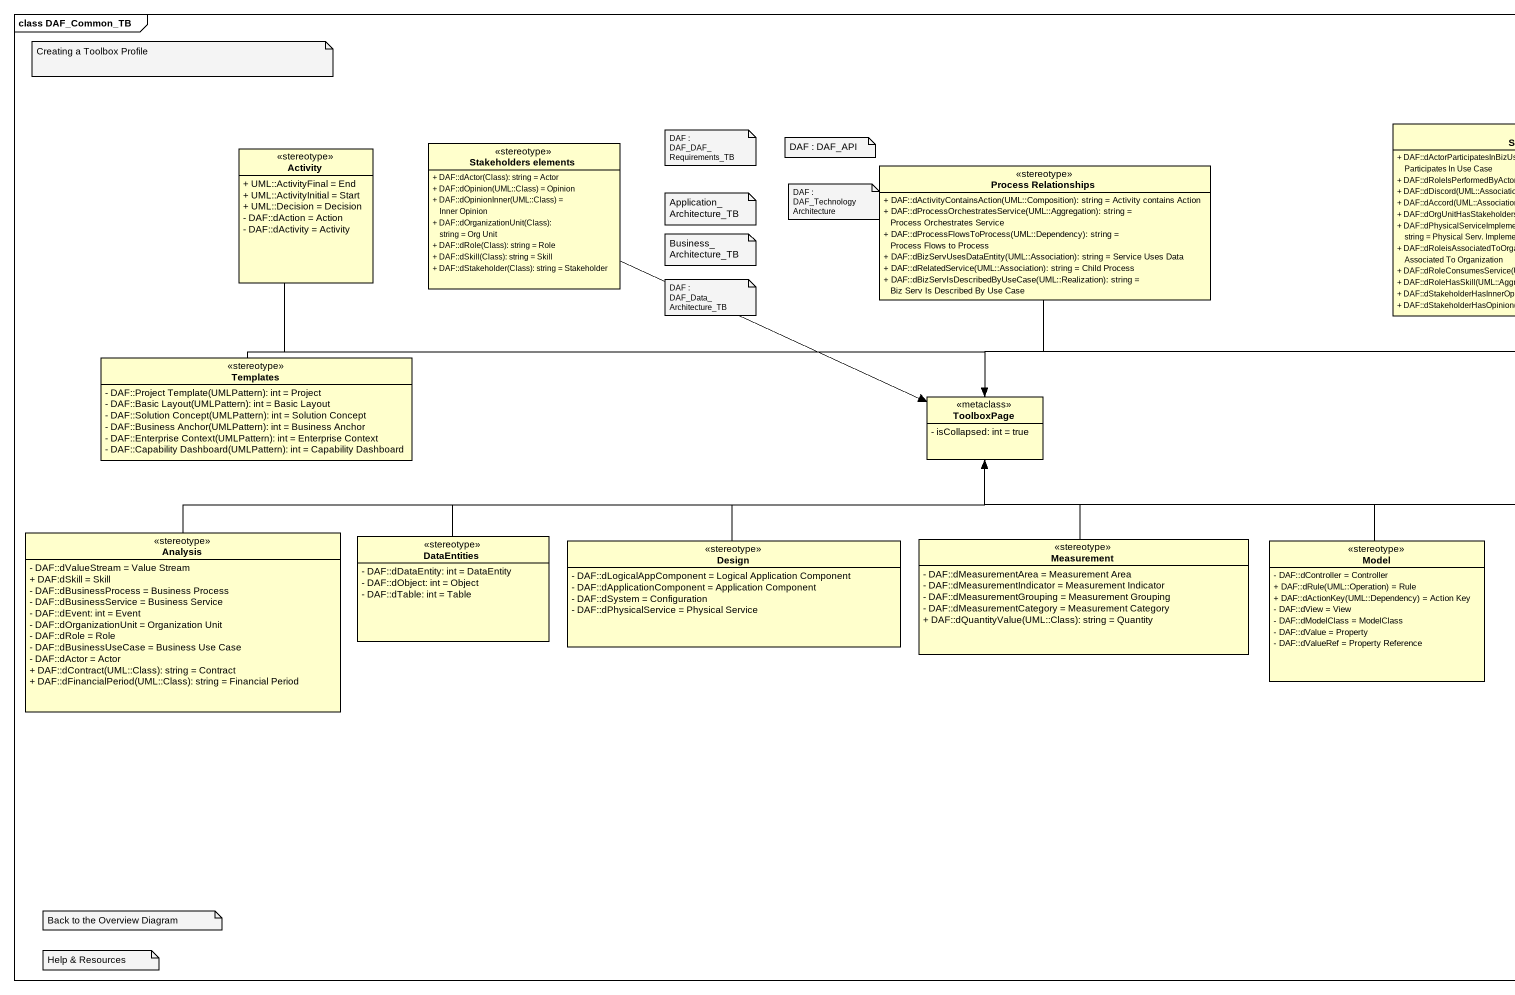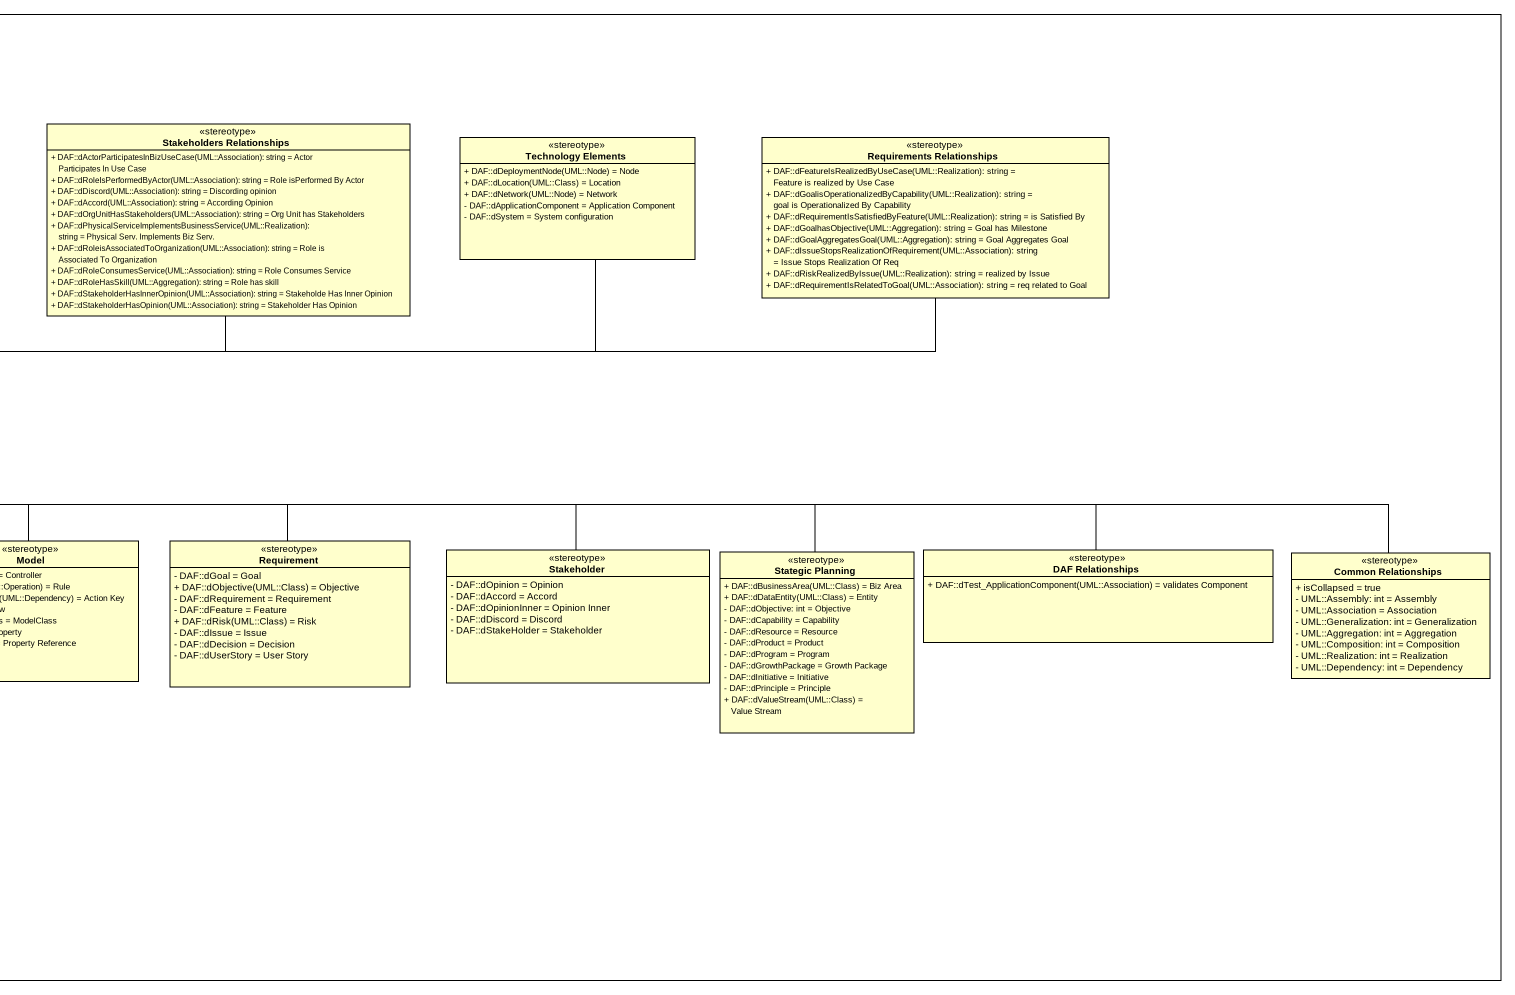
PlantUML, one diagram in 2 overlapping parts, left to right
@startuml
mainframe class DAF_Common_TB
hide circle
hide empty members
skinparam classAttributeIconSize 0
class "Stakeholders Relationships" as Stakeholders_Relationships <<stereotype>> {
  {field} + DAF::dActorParticipatesInBizUseCase(UML::Association): string = Actor Participates In Use Case
  {field} + DAF::dRoleIsPerformedByActor(UML::Association): string = Role isPerformed By Actor
  {field} + DAF::dDiscord(UML::Association): string = Discording opinion
  {field} + DAF::dAccord(UML::Association): string = According Opinion
  {field} + DAF::dOrgUnitHasStakeholders(UML::Association): string = Org Unit has Stakeholders
  {field} + DAF::dPhysicalServiceImplementsBusinessService(UML::Realization): string = Physical Serv. Implements Biz Serv.
  {field} + DAF::dRoleisAssociatedToOrganization(UML::Association): string = Role is Associated To Organization
  {field} + DAF::dRoleConsumesService(UML::Association): string = Role Consumes Service
  {field} + DAF::dRoleHasSkill(UML::Aggregation): string = Role has skill
  {field} + DAF::dStakeholderHasInnerOpinion(UML::Association): string = Stakeholde Has Inner Opinion
  {field} + DAF::dStakeholderHasOpinion(UML::Association): string = Stakeholder Has Opinion
}
class "Technology Elements" as Technology_Elements <<stereotype>> {
  {field} + DAF::dDeploymentNode(UML::Node) = Node
  {field} + DAF::dLocation(UML::Class) = Location
  {field} + DAF::dNetwork(UML::Node) = Network
  - DAF::dApplicationComponent = Application Component
  - DAF::dSystem = System configuration
}
class "Requirements Relationships" as Requirements_Relationships <<stereotype>> {
  {field} + DAF::dFeatureIsRealizedByUseCase(UML::Realization): string = Feature is realized by Use Case
  {field} + DAF::dGoalisOperationalizedByCapability(UML::Realization): string = goal is Operationalized By Capability
  {field} + DAF::dRequirementIsSatisfiedByFeature(UML::Realization): string = is Satisfied By
  {field} + DAF::dGoalhasObjective(UML::Aggregation): string = Goal has Milestone
  {field} + DAF::dGoalAggregatesGoal(UML::Aggregation): string = Goal Aggregates Goal
  {field} + DAF::dIssueStopsRealizationOfRequirement(UML::Association): string = Issue Stops Realization Of Req
  {field} + DAF::dRiskRealizedByIssue(UML::Realization): string = realized by Issue
  {field} + DAF::dRequirementIsRelatedToGoal(UML::Association): string = req related to Goal
}
class Activity <<stereotype>> {
  + UML::ActivityFinal = End
  + UML::ActivityInitial = Start
  + UML::Decision = Decision
  - DAF::dAction = Action
  - DAF::dActivity = Activity
}
class "Stakeholders elements" as Stakeholders_elements <<stereotype>> {
  {field} + DAF::dActor(Class): string = Actor
  {field} + DAF::dOpinion(UML::Class) = Opinion
  {field} + DAF::dOpinionInner(UML::Class) = Inner Opinion
  {field} + DAF::dOrganizationUnit(Class): string = Org Unit
  {field} + DAF::dRole(Class): string = Role
  {field} + DAF::dSkill(Class): string = Skill
  {field} + DAF::dStakeholder(Class): string = Stakeholder
}
class "Process Relationships" as Process_Relationships <<stereotype>> {
  {field} + DAF::dActivityContainsAction(UML::Composition): string = Activity contains Action
  {field} + DAF::dProcessOrchestratesService(UML::Aggregation): string = Process Orchestrates Service
  {field} + DAF::dProcessFlowsToProcess(UML::Dependency): string = Process Flows to Process
  {field} + DAF::dBizServUsesDataEntity(UML::Association): string = Service Uses Data
  {field} + DAF::dRelatedService(UML::Association): string = Child Process
  {field} + DAF::dBizServIsDescribedByUseCase(UML::Realization): string = Biz Serv Is Described By Use Case
}
class Templates <<stereotype>> {
  {field} - DAF::Project Template(UMLPattern): int = Project
  {field} - DAF::Basic Layout(UMLPattern): int = Basic Layout
  {field} - DAF::Solution Concept(UMLPattern): int = Solution Concept
  {field} - DAF::Business Anchor(UMLPattern): int = Business Anchor
  {field} - DAF::Enterprise Context(UMLPattern): int = Enterprise Context
  {field} - DAF::Capability Dashboard(UMLPattern): int = Capability Dashboard
}
class ToolboxPage <<metaclass>> {
  - isCollapsed: int = true
}
class Analysis <<stereotype>> {
  - DAF::dValueStream = Value Stream
  + DAF:dSkill = Skill
  - DAF::dBusinessProcess = Business Process
  - DAF::dBusinessService = Business Service
  - DAF::dEvent: int = Event
  - DAF::dOrganizationUnit = Organization Unit
  - DAF::dRole = Role
  - DAF::dBusinessUseCase = Business Use Case
  - DAF::dActor = Actor
  {field} + DAF::dContract(UML::Class): string = Contract
  {field} + DAF::dFinancialPeriod(UML::Class): string = Financial Period
}
class DataEntities <<stereotype>> {
  - DAF::dDataEntity: int = DataEntity
  - DAF::dObject: int = Object
  - DAF::dTable: int = Table
}
class Design <<stereotype>> {
  - DAF::dLogicalAppComponent = Logical Application Component
  - DAF::dApplicationComponent = Application Component
  - DAF::dSystem = Configuration
  - DAF::dPhysicalService = Physical Service
}
class Measurement <<stereotype>> {
  - DAF::dMeasurementArea = Measurement Area
  - DAF::dMeasurementIndicator = Measurement Indicator
  - DAF::dMeasurementGrouping = Measurement Grouping
  - DAF::dMeasurementCategory = Measurement Category
  {field} + DAF::dQuantityValue(UML::Class): string = Quantity
}
class Model <<stereotype>> {
  - DAF::dController = Controller
  {field} + DAF::dRule(UML::Operation) = Rule
  {field} + DAF::dActionKey(UML::Dependency) = Action Key
  - DAF::dView = View
  - DAF::dModelClass = ModelClass
  - DAF::dValue = Property
  - DAF::dValueRef = Property Reference
}
class Requirement <<stereotype>> {
  - DAF::dGoal = Goal
  {field} + DAF::dObjective(UML::Class) = Objective
  - DAF::dRequirement = Requirement
  - DAF::dFeature = Feature
  {field} + DAF::dRisk(UML::Class) = Risk
  - DAF::dIssue = Issue
  - DAF::dDecision = Decision
  - DAF::dUserStory = User Story
}
class Stakeholder <<stereotype>> {
  - DAF::dOpinion = Opinion
  - DAF::dAccord = Accord
  - DAF::dOpinionInner = Opinion Inner
  - DAF::dDiscord = Discord
  - DAF::dStakeHolder = Stakeholder
}
class "Stategic Planning" as Stategic_Planning <<stereotype>> {
  {field} + DAF::dBusinessArea(UML::Class) = Biz Area
  {field} + DAF::dDataEntity(UML::Class) = Entity
  - DAF::dObjective: int = Objective
  - DAF::dCapability = Capability
  - DAF::dResource = Resource
  - DAF::dProduct = Product
  - DAF::dProgram = Program
  - DAF::dGrowthPackage = Growth Package
  - DAF::dInitiative = Initiative
  - DAF::dPrinciple = Principle
  {field} + DAF::dValueStream(UML::Class) = Value Stream
}
class "DAF Relationships" as DAF_Relationships <<stereotype>> {
  {field} + DAF::dTest_ApplicationComponent(UML::Association) = validates Component
}
class "Common Relationships" as Common_Relationships <<stereotype>> {
  + isCollapsed = true
  - UML::Assembly: int = Assembly
  - UML::Association = Association
  - UML::Generalization: int = Generalization
  - UML::Aggregation: int = Aggregation
  - UML::Composition: int = Composition
  - UML::Realization: int = Realization
  - UML::Dependency: int = Dependency
}
Stakeholders_Relationships -left-> ToolboxPage
Technology_Elements -left-> ToolboxPage
Requirements_Relationships -left-> ToolboxPage
Activity -right-> ToolboxPage
Stakeholders_elements -right-> ToolboxPage
Process_Relationships --> ToolboxPage
Templates -right-> ToolboxPage
Analysis -right-> ToolboxPage
DataEntities -right-> ToolboxPage
Design -up-> ToolboxPage
Measurement -up-> ToolboxPage
Model -left-> ToolboxPage
Requirement -left-> ToolboxPage
Stakeholder -left-> ToolboxPage
Stategic_Planning -left-> ToolboxPage
DAF_Relationships -left-> ToolboxPage
Common_Relationships -left-> ToolboxPage
note as N1
  Creating a Toolbox Profile
end note
note as N2
  DAF : DAF_DAF_Requirements_TB
end note
note as N3
  DAF : DAF_API
end note
note as N4
  Application_Architecture_TB
end note
note as N5
  DAF : DAF_TechnologyArchitecture
end note
note as N6
  Business_Architecture_TB
end note
note as N7
  DAF : DAF_Data_Architecture_TB
end note
note as N8
  Back to the Overview Diagram
end note
note as N9
  Help & Resources
end note
@enduml
